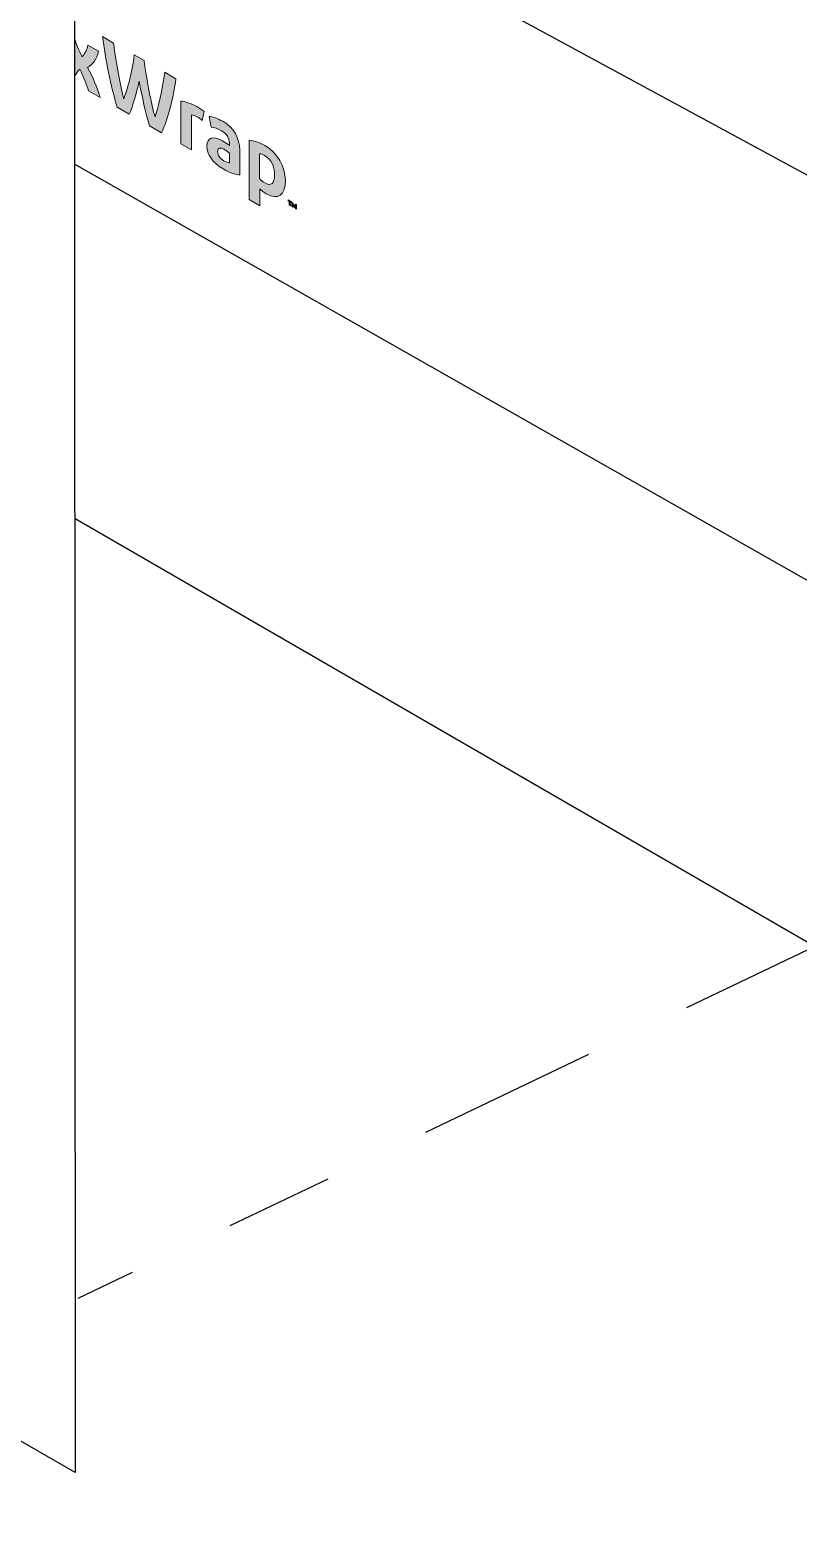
# Model space of a CAD drawing. Header units: inches. Extents: x -26 to 76, y -15 to 22.
# Drawn here: x 55.454 to 56.163, y -7.3 to -5.928 of the extents above; entities that cross this region are included whole.
import ezdxf

# ---------------------------------------------------------------- set-up
doc = ezdxf.new("R2010")
doc.units = ezdxf.units.IN
doc.header["$MEASUREMENT"] = 0
doc.linetypes.add('AI-Linetype-48', pattern=[0.541667, 0.166667, -0.041667, 0.166667, -0.041667, 0.083333, -0.041667])
for name, color, linetype, lineweight in [('.ATI-DETAIL', 7, 'Continuous', 0), ('G-ANNO-TTLB', 7, 'Continuous', 0), ('TYVEK', 7, 'Continuous', 0)]:
    doc.layers.add(name, color=color, linetype=linetype, lineweight=lineweight)

# ---------------------------------------------------------------- blocks, each defined once
blk = doc.blocks.new('Block_238')
at = {"layer": 'TYVEK', "true_color": 0x000000, "transparency": 33554687}
h = blk.add_hatch(color=18, dxfattribs=at)
h.dxf.hatch_style = 2
edge = h.paths.add_edge_path()
edge.add_spline(control_points=[(55.5073, -5.9633), (55.5127, -5.9599), (55.5157, -5.9558), (55.5175, -5.9483), (55.5175, -5.9483), (55.5075, -5.9426), (55.5075, -5.9426), (55.5071, -5.9469), (55.5049, -5.9503), (55.5023, -5.9534), (55.4993, -5.9474), (55.4964, -5.9408), (55.4953, -5.9365), (55.4953, -5.9365), (55.4953, -5.9721), (55.4953, -5.9721), (55.4966, -5.9692), (55.4984, -5.967), (55.5002, -5.9649), (55.5032, -5.9712), (55.5067, -5.9794), (55.5082, -5.9849), (55.5082, -5.9849), (55.5189, -5.9909), (55.5189, -5.9909), (55.516, -5.9806), (55.5124, -5.9728), (55.5073, -5.9633)], knot_values=[0, 0, 0, 0, 1, 1, 1, 2, 2, 2, 3, 3, 3, 4, 4, 4, 5, 5, 5, 6, 6, 6, 7, 7, 7, 8, 8, 8, 9, 9, 9, 9], degree=3, periodic=0)
h = blk.add_hatch(color=18, dxfattribs=at)
h.dxf.hatch_style = 2
edge = h.paths.add_edge_path()
edge.add_spline(control_points=[(55.5785, -5.9677), (55.5764, -5.9838), (55.5724, -6.001), (55.5696, -6.0089), (55.5664, -5.9976), (55.5617, -5.976), (55.5596, -5.9569), (55.5596, -5.9569), (55.5505, -5.9516), (55.5505, -5.9516), (55.5484, -5.9684), (55.5437, -5.9845), (55.5407, -5.9924), (55.5377, -5.981), (55.5337, -5.9594), (55.5314, -5.9408), (55.5314, -5.9408), (55.5212, -5.9348), (55.5212, -5.9348), (55.5238, -5.9555), (55.5289, -5.9809), (55.5346, -5.9999), (55.5346, -5.9999), (55.5459, -6.0065), (55.5459, -6.0065), (55.5493, -5.9983), (55.5524, -5.9878), (55.555, -5.9759), (55.5577, -5.9909), (55.5609, -6.0048), (55.5645, -6.0171), (55.5645, -6.0171), (55.5756, -6.0235), (55.5756, -6.0235), (55.5816, -6.0112), (55.5863, -5.9913), (55.5889, -5.9737), (55.5889, -5.9737), (55.5785, -5.9677), (55.5785, -5.9677)], knot_values=[0, 0, 0, 0, 1, 1, 1, 2, 2, 2, 3, 3, 3, 4, 4, 4, 5, 5, 5, 6, 6, 6, 7, 7, 7, 8, 8, 8, 9, 9, 9, 10, 10, 10, 11, 11, 11, 12, 12, 12, 13, 13, 13, 13], degree=3, periodic=0)
h = blk.add_hatch(color=18, dxfattribs=at)
h.dxf.hatch_style = 2
edge = h.paths.add_edge_path()
edge.add_spline(control_points=[(55.6082, -5.9994), (55.6031, -5.9965), (55.5971, -5.9944), (55.5934, -5.9944), (55.5934, -5.9944), (55.5934, -6.0337), (55.5934, -6.0337), (55.5934, -6.0337), (55.6032, -6.0394), (55.6032, -6.0394), (55.6032, -6.0394), (55.6032, -6.0071), (55.6032, -6.0071), (55.6046, -6.0073), (55.6064, -6.0077), (55.6091, -6.0092), (55.6106, -6.0101), (55.6121, -6.011), (55.6132, -6.0123), (55.6132, -6.0123), (55.6148, -6.0038), (55.6148, -6.0038), (55.6132, -6.0026), (55.6109, -6.0009), (55.6082, -5.9994)], knot_values=[0, 0, 0, 0, 1, 1, 1, 2, 2, 2, 3, 3, 3, 4, 4, 4, 5, 5, 5, 6, 6, 6, 7, 7, 7, 8, 8, 8, 8], degree=3, periodic=0)
h = blk.add_hatch(color=18, dxfattribs=at)
h.dxf.hatch_style = 2
edge = h.paths.add_edge_path()
edge.add_spline(control_points=[(55.6382, -6.0512), (55.6371, -6.0512), (55.6353, -6.0506), (55.6332, -6.0495), (55.6295, -6.0473), (55.6273, -6.0442), (55.6273, -6.0408), (55.6273, -6.037), (55.6299, -6.037), (55.6331, -6.0388), (55.6349, -6.0398), (55.6366, -6.041), (55.6382, -6.0424), (55.6382, -6.0424), (55.6382, -6.0512), (55.6382, -6.0512)], knot_values=[0, 0, 0, 0, 1, 1, 1, 2, 2, 2, 3, 3, 3, 4, 4, 4, 5, 5, 5, 5], degree=3, periodic=0)
edge = h.paths.add_edge_path()
edge.add_spline(control_points=[(55.6477, -6.0395), (55.6477, -6.0284), (55.6425, -6.019), (55.632, -6.013), (55.6277, -6.0105), (55.6228, -6.0087), (55.6196, -6.0084), (55.6196, -6.0084), (55.6214, -6.0183), (55.6214, -6.0183), (55.6243, -6.0185), (55.6278, -6.0199), (55.6309, -6.0217), (55.6357, -6.0244), (55.6382, -6.0283), (55.6382, -6.0333), (55.6382, -6.0333), (55.6382, -6.0352), (55.6382, -6.0352), (55.6364, -6.0339), (55.6338, -6.0321), (55.6318, -6.0309), (55.6232, -6.0262), (55.6175, -6.0276), (55.6175, -6.0358), (55.6175, -6.0431), (55.6225, -6.0514), (55.6323, -6.057), (55.6393, -6.0612), (55.6449, -6.0624), (55.6478, -6.0623), (55.6478, -6.0623), (55.6477, -6.0395), (55.6477, -6.0395)], knot_values=[0, 0, 0, 0, 1, 1, 1, 2, 2, 2, 3, 3, 3, 4, 4, 4, 5, 5, 5, 6, 6, 6, 7, 7, 7, 8, 8, 8, 9, 9, 9, 10, 10, 10, 11, 11, 11, 11], degree=3, periodic=0)
h = blk.add_hatch(color=18, dxfattribs=at)
h.dxf.hatch_style = 2
edge = h.paths.add_edge_path()
edge.add_spline(control_points=[(55.6706, -6.0696), (55.6685, -6.0685), (55.6674, -6.0674), (55.666, -6.0659), (55.666, -6.0659), (55.666, -6.043), (55.666, -6.043), (55.6675, -6.0431), (55.6688, -6.0434), (55.6706, -6.0445), (55.6771, -6.0483), (55.6798, -6.0546), (55.6798, -6.0621), (55.6798, -6.0705), (55.6768, -6.0733), (55.6706, -6.0696)], knot_values=[0, 0, 0, 0, 1, 1, 1, 2, 2, 2, 3, 3, 3, 4, 4, 4, 5, 5, 5, 5], degree=3, periodic=0)
edge = h.paths.add_edge_path()
edge.add_spline(control_points=[(55.671, -6.0353), (55.666, -6.0326), (55.6603, -6.0306), (55.6563, -6.0305), (55.6563, -6.0305), (55.6564, -6.0852), (55.6564, -6.0852), (55.6564, -6.0852), (55.6662, -6.0909), (55.6662, -6.0909), (55.6662, -6.0909), (55.6662, -6.0752), (55.6662, -6.0752), (55.6678, -6.077), (55.6696, -6.0783), (55.6721, -6.0798), (55.6832, -6.0862), (55.6898, -6.0809), (55.6898, -6.0674), (55.6898, -6.0544), (55.6827, -6.0421), (55.671, -6.0353)], knot_values=[0, 0, 0, 0, 1, 1, 1, 2, 2, 2, 3, 3, 3, 4, 4, 4, 5, 5, 5, 6, 6, 6, 7, 7, 7, 7], degree=3, periodic=0)
h = blk.add_hatch(color=18, dxfattribs=at)
h.dxf.hatch_style = 2
edge = h.paths.add_edge_path()
edge.add_spline(control_points=[(55.6991, -6.0894), (55.6987, -6.0902), (55.6984, -6.0908), (55.698, -6.0913), (55.6975, -6.0902), (55.6973, -6.0894), (55.6968, -6.0881), (55.6968, -6.0881), (55.6959, -6.0876), (55.6959, -6.0876), (55.6959, -6.0876), (55.6959, -6.0917), (55.6959, -6.0917), (55.6959, -6.0917), (55.6967, -6.0923), (55.6967, -6.0923), (55.6967, -6.0923), (55.6967, -6.0896), (55.6967, -6.0896), (55.697, -6.0905), (55.6973, -6.0913), (55.6977, -6.092), (55.6977, -6.092), (55.6982, -6.0924), (55.6982, -6.0924), (55.6987, -6.092), (55.6989, -6.0916), (55.6992, -6.0912), (55.6992, -6.0912), (55.6992, -6.0937), (55.6992, -6.0937), (55.6992, -6.0937), (55.7, -6.0942), (55.7, -6.0942), (55.7, -6.0942), (55.7, -6.0899), (55.7, -6.0899), (55.7, -6.0899), (55.6991, -6.0894), (55.6991, -6.0894)], knot_values=[0, 0, 0, 0, 1, 1, 1, 2, 2, 2, 3, 3, 3, 4, 4, 4, 5, 5, 5, 6, 6, 6, 7, 7, 7, 8, 8, 8, 9, 9, 9, 10, 10, 10, 11, 11, 11, 12, 12, 12, 13, 13, 13, 13], degree=3, periodic=0)
edge = h.paths.add_edge_path()
edge.add_spline(control_points=[(55.6955, -6.0873), (55.6955, -6.0873), (55.6924, -6.0856), (55.6924, -6.0856), (55.6924, -6.0856), (55.6924, -6.0866), (55.6924, -6.0866), (55.6924, -6.0866), (55.6934, -6.0871), (55.6934, -6.0871), (55.6934, -6.0871), (55.6934, -6.0905), (55.6934, -6.0905), (55.6934, -6.0905), (55.6945, -6.091), (55.6945, -6.091), (55.6945, -6.091), (55.6943, -6.0877), (55.6943, -6.0877), (55.6943, -6.0877), (55.6955, -6.0883), (55.6955, -6.0883), (55.6955, -6.0883), (55.6955, -6.0873), (55.6955, -6.0873)], knot_values=[0, 0, 0, 0, 1, 1, 1, 2, 2, 2, 3, 3, 3, 4, 4, 4, 5, 5, 5, 6, 6, 6, 7, 7, 7, 8, 8, 8, 8], degree=3, periodic=0)
at = {"layer": 'TYVEK'}
for points, knots in [([(55.5073, -5.9633), (55.5127, -5.9599), (55.5157, -5.9558), (55.5175, -5.9483), (55.5175, -5.9483), (55.5075, -5.9426), (55.5075, -5.9426), (55.5071, -5.9469), (55.5049, -5.9503), (55.5023, -5.9534), (55.4993, -5.9474), (55.4964, -5.9408), (55.4953, -5.9365), (55.4953, -5.9365), (55.4953, -5.9721), (55.4953, -5.9721), (55.4966, -5.9692), (55.4984, -5.967), (55.5002, -5.9649), (55.5032, -5.9712), (55.5067, -5.9794), (55.5082, -5.9849), (55.5082, -5.9849), (55.5189, -5.9909), (55.5189, -5.9909), (55.516, -5.9806), (55.5124, -5.9728), (55.5073, -5.9633)], [0, 0, 0, 0, 1, 1, 1, 2, 2, 2, 3, 3, 3, 4, 4, 4, 5, 5, 5, 6, 6, 6, 7, 7, 7, 8, 8, 8, 9, 9, 9, 9]), ([(55.5785, -5.9677), (55.5764, -5.9838), (55.5724, -6.001), (55.5696, -6.0089), (55.5664, -5.9976), (55.5617, -5.976), (55.5596, -5.9569), (55.5596, -5.9569), (55.5505, -5.9516), (55.5505, -5.9516), (55.5484, -5.9684), (55.5437, -5.9845), (55.5407, -5.9924), (55.5377, -5.981), (55.5337, -5.9594), (55.5314, -5.9408), (55.5314, -5.9408), (55.5212, -5.9348), (55.5212, -5.9348), (55.5238, -5.9555), (55.5289, -5.9809), (55.5346, -5.9999), (55.5346, -5.9999), (55.5459, -6.0065), (55.5459, -6.0065), (55.5493, -5.9983), (55.5524, -5.9878), (55.555, -5.9759), (55.5577, -5.9909), (55.5609, -6.0048), (55.5645, -6.0171), (55.5645, -6.0171), (55.5756, -6.0235), (55.5756, -6.0235), (55.5816, -6.0112), (55.5863, -5.9913), (55.5889, -5.9737), (55.5889, -5.9737), (55.5785, -5.9677), (55.5785, -5.9677)], [0, 0, 0, 0, 1, 1, 1, 2, 2, 2, 3, 3, 3, 4, 4, 4, 5, 5, 5, 6, 6, 6, 7, 7, 7, 8, 8, 8, 9, 9, 9, 10, 10, 10, 11, 11, 11, 12, 12, 12, 13, 13, 13, 13]), ([(55.6082, -5.9994), (55.6031, -5.9965), (55.5971, -5.9944), (55.5934, -5.9944), (55.5934, -5.9944), (55.5934, -6.0337), (55.5934, -6.0337), (55.5934, -6.0337), (55.6032, -6.0394), (55.6032, -6.0394), (55.6032, -6.0394), (55.6032, -6.0071), (55.6032, -6.0071), (55.6046, -6.0073), (55.6064, -6.0077), (55.6091, -6.0092), (55.6106, -6.0101), (55.6121, -6.011), (55.6132, -6.0123), (55.6132, -6.0123), (55.6148, -6.0038), (55.6148, -6.0038), (55.6132, -6.0026), (55.6109, -6.0009), (55.6082, -5.9994)], [0, 0, 0, 0, 1, 1, 1, 2, 2, 2, 3, 3, 3, 4, 4, 4, 5, 5, 5, 6, 6, 6, 7, 7, 7, 8, 8, 8, 8]), ([(55.6477, -6.0395), (55.6477, -6.0284), (55.6425, -6.019), (55.632, -6.013), (55.6277, -6.0105), (55.6228, -6.0087), (55.6196, -6.0084), (55.6196, -6.0084), (55.6214, -6.0183), (55.6214, -6.0183), (55.6243, -6.0185), (55.6278, -6.0199), (55.6309, -6.0217), (55.6357, -6.0244), (55.6382, -6.0283), (55.6382, -6.0333), (55.6382, -6.0333), (55.6382, -6.0352), (55.6382, -6.0352), (55.6364, -6.0339), (55.6338, -6.0321), (55.6318, -6.0309), (55.6232, -6.0262), (55.6175, -6.0276), (55.6175, -6.0358), (55.6175, -6.0431), (55.6225, -6.0514), (55.6323, -6.057), (55.6393, -6.0612), (55.6449, -6.0624), (55.6478, -6.0623), (55.6478, -6.0623), (55.6477, -6.0395), (55.6477, -6.0395)], [0, 0, 0, 0, 1, 1, 1, 2, 2, 2, 3, 3, 3, 4, 4, 4, 5, 5, 5, 6, 6, 6, 7, 7, 7, 8, 8, 8, 9, 9, 9, 10, 10, 10, 11, 11, 11, 11]), ([(55.671, -6.0353), (55.666, -6.0326), (55.6603, -6.0306), (55.6563, -6.0305), (55.6563, -6.0305), (55.6564, -6.0852), (55.6564, -6.0852), (55.6564, -6.0852), (55.6662, -6.0909), (55.6662, -6.0909), (55.6662, -6.0909), (55.6662, -6.0752), (55.6662, -6.0752), (55.6678, -6.077), (55.6696, -6.0783), (55.6721, -6.0798), (55.6832, -6.0862), (55.6898, -6.0809), (55.6898, -6.0674), (55.6898, -6.0544), (55.6827, -6.0421), (55.671, -6.0353)], [0, 0, 0, 0, 1, 1, 1, 2, 2, 2, 3, 3, 3, 4, 4, 4, 5, 5, 5, 6, 6, 6, 7, 7, 7, 7]), ([(55.6382, -6.0512), (55.6371, -6.0512), (55.6353, -6.0506), (55.6332, -6.0495), (55.6295, -6.0473), (55.6273, -6.0442), (55.6273, -6.0408), (55.6273, -6.037), (55.6299, -6.037), (55.6331, -6.0388), (55.6349, -6.0398), (55.6366, -6.041), (55.6382, -6.0424), (55.6382, -6.0424), (55.6382, -6.0512), (55.6382, -6.0512)], [0, 0, 0, 0, 1, 1, 1, 2, 2, 2, 3, 3, 3, 4, 4, 4, 5, 5, 5, 5]), ([(55.6706, -6.0696), (55.6685, -6.0685), (55.6674, -6.0674), (55.666, -6.0659), (55.666, -6.0659), (55.666, -6.043), (55.666, -6.043), (55.6675, -6.0431), (55.6688, -6.0434), (55.6706, -6.0445), (55.6771, -6.0483), (55.6798, -6.0546), (55.6798, -6.0621), (55.6798, -6.0705), (55.6768, -6.0733), (55.6706, -6.0696)], [0, 0, 0, 0, 1, 1, 1, 2, 2, 2, 3, 3, 3, 4, 4, 4, 5, 5, 5, 5]), ([(55.6955, -6.0873), (55.6955, -6.0873), (55.6924, -6.0856), (55.6924, -6.0856), (55.6924, -6.0856), (55.6924, -6.0866), (55.6924, -6.0866), (55.6924, -6.0866), (55.6934, -6.0871), (55.6934, -6.0871), (55.6934, -6.0871), (55.6934, -6.0905), (55.6934, -6.0905), (55.6934, -6.0905), (55.6945, -6.091), (55.6945, -6.091), (55.6945, -6.091), (55.6943, -6.0877), (55.6943, -6.0877), (55.6943, -6.0877), (55.6955, -6.0883), (55.6955, -6.0883), (55.6955, -6.0883), (55.6955, -6.0873), (55.6955, -6.0873)], [0, 0, 0, 0, 1, 1, 1, 2, 2, 2, 3, 3, 3, 4, 4, 4, 5, 5, 5, 6, 6, 6, 7, 7, 7, 8, 8, 8, 8]), ([(55.6991, -6.0894), (55.6987, -6.0902), (55.6984, -6.0908), (55.698, -6.0913), (55.6975, -6.0902), (55.6973, -6.0894), (55.6968, -6.0881), (55.6968, -6.0881), (55.6959, -6.0876), (55.6959, -6.0876), (55.6959, -6.0876), (55.6959, -6.0917), (55.6959, -6.0917), (55.6959, -6.0917), (55.6967, -6.0923), (55.6967, -6.0923), (55.6967, -6.0923), (55.6967, -6.0896), (55.6967, -6.0896), (55.697, -6.0905), (55.6973, -6.0913), (55.6977, -6.092), (55.6977, -6.092), (55.6982, -6.0924), (55.6982, -6.0924), (55.6987, -6.092), (55.6989, -6.0916), (55.6992, -6.0912), (55.6992, -6.0912), (55.6992, -6.0937), (55.6992, -6.0937), (55.6992, -6.0937), (55.7, -6.0942), (55.7, -6.0942), (55.7, -6.0942), (55.7, -6.0899), (55.7, -6.0899), (55.7, -6.0899), (55.6991, -6.0894), (55.6991, -6.0894)], [0, 0, 0, 0, 1, 1, 1, 2, 2, 2, 3, 3, 3, 4, 4, 4, 5, 5, 5, 6, 6, 6, 7, 7, 7, 8, 8, 8, 9, 9, 9, 10, 10, 10, 11, 11, 11, 12, 12, 12, 13, 13, 13, 13])]:
    blk.add_open_spline(points, degree=3, knots=knots, dxfattribs=at)
blk = doc.blocks.new('Block_237')
at = {"layer": 'TYVEK'}
blk.add_blockref('Block_238', (0, 0), dxfattribs=at)
blk = doc.blocks.new('Block_665')
at = {"layer": '.ATI-DETAIL', "color": 93, "lineweight": 25, "true_color": 0x6bbe46}
blk.add_lwpolyline([(53.738, -6.2491), (53.7191, -6.2382), (53.7404, -1.5618), (55.4936, -2.533), (55.496, -7.2601), (55.359, -7.1813)], dxfattribs=at)
blk = doc.blocks.new('Block_664')
at = {"layer": '.ATI-DETAIL'}
blk.add_blockref('Block_665', (0, 0), dxfattribs=at)
blk = doc.blocks.new('Block_663')
at = {"layer": '.ATI-DETAIL'}
blk.add_blockref('Block_664', (0, 0), dxfattribs=at)

msp = doc.modelspace()

# ---------------------------------------------------------------- hatches: boundary and pattern name
at = {"layer": 'G-ANNO-TTLB', "true_color": 0xb9529f, "transparency": 33554687}
h = msp.add_hatch(color=233, dxfattribs=at)
edge = h.paths.add_edge_path()
edge.add_spline(control_points=[(71.2273, -15.1345), (71.2273, -15.1345), (30.5273, -15.1345), (30.5273, -15.1345), (30.5273, -15.1345), (30.5273, 19.0008), (30.5273, 19.0008), (30.5273, 19.0008), (71.2273, 19.0008), (71.2273, 19.0008), (71.2273, 19.0008), (71.2273, -15.1345), (71.2273, -15.1345)], knot_values=[0, 0, 0, 0, 1, 1, 1, 2, 2, 2, 3, 3, 3, 4, 4, 4, 4], degree=3, periodic=0)
edge = h.paths.add_edge_path()
edge.add_spline(control_points=[(30.6523, 18.8757), (30.6523, 18.8757), (30.6523, -15.0095), (30.6523, -15.0095), (30.6523, -15.0095), (71.1023, -15.0095), (71.1023, -15.0095), (71.1023, -15.0095), (71.1023, 18.8757), (71.1023, 18.8757), (71.1023, 18.8757), (30.6523, 18.8757), (30.6523, 18.8757)], knot_values=[0, 0, 0, 0, 1, 1, 1, 2, 2, 2, 3, 3, 3, 4, 4, 4, 4], degree=3, periodic=0)
edge.add_line((30.6523, 18.8757), (30.6523, 18.8757))

# ---------------------------------------------------------------- linework, layer by layer
at = {"layer": '.ATI-DETAIL', "color": 18, "linetype": 'AI-Linetype-48', "lineweight": 25, "true_color": 0x000000}
msp.add_line((56.8717, -6.443), (55.4983, -7.0996), dxfattribs=at)
at = {"layer": 'G-ANNO-TTLB'}
for points in [[(71.2273, -15.1345), (71.2273, -15.1345), (30.5273, -15.1345), (30.5273, -15.1345), (30.5273, -15.1345), (30.5273, 19.0008), (30.5273, 19.0008), (30.5273, 19.0008), (71.2273, 19.0008), (71.2273, 19.0008), (71.2273, 19.0008), (71.2273, -15.1345), (71.2273, -15.1345)], [(30.6523, 18.8757), (30.6523, 18.8757), (30.6523, -15.0095), (30.6523, -15.0095), (30.6523, -15.0095), (71.1023, -15.0095), (71.1023, -15.0095), (71.1023, -15.0095), (71.1023, 18.8757), (71.1023, 18.8757), (71.1023, 18.8757), (30.6523, 18.8757), (30.6523, 18.8757)]]:
    msp.add_open_spline(points, degree=3, knots=[0, 0, 0, 0, 1, 1, 1, 2, 2, 2, 3, 3, 3, 4, 4, 4, 4], dxfattribs=at)
at = {"layer": 'TYVEK', "color": 133, "lineweight": 25, "true_color": 0x70ccdd}
msp.add_line((55.496, -5.6961), (56.8717, -6.443), dxfattribs=at)
at = {"layer": 'TYVEK', "color": 18, "lineweight": 25, "true_color": 0x000000}
msp.add_line((55.496, -6.3796), (58.0018, -7.8303), dxfattribs=at)
at = {"layer": 'TYVEK', "color": 133, "lineweight": 25, "true_color": 0x70ccdd}
msp.add_open_spline([(57.2345, -6.1433), (57.2345, -6.1433), (57.2345, -6.6431), (57.2345, -6.6431), (57.2345, -6.8208), (57.0428, -6.9323), (56.8884, -6.8445), (56.8884, -6.8445), (55.4954, -6.0527), (55.4954, -6.0527)], degree=3, knots=[0, 0, 0, 0, 1, 1, 1, 2, 2, 2, 3, 3, 3, 3], dxfattribs=at)

# ---------------------------------------------------------------- block references
at = {"layer": '.ATI-DETAIL'}
msp.add_blockref('Block_663', (0, 0), dxfattribs=at)
at = {"layer": 'TYVEK'}
msp.add_blockref('Block_237', (0, 0), dxfattribs=at)

doc.saveas('drawing.dxf')
